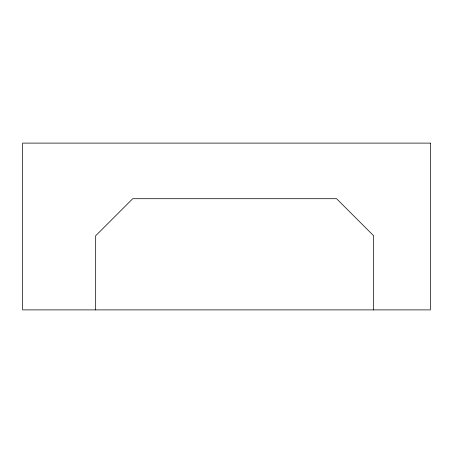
<?xml version="1.0" encoding="UTF-8"?>
<svg xmlns="http://www.w3.org/2000/svg" width="453" height="453" viewBox="0 0 453 453"><rect width="100%" height="100%" fill="white"/><g stroke="black" fill="none" stroke-linecap="round" stroke-linejoin="round"><path stroke-width="0.68" d="M373.64 309.892L373.64 235.764L336.579 198.703L132.729 198.703L95.668 235.764L95.668 309.892M430.35 143.108L22.65 143.108L22.65 309.892L430.35 309.892L430.35 143.108"/></g></svg>
